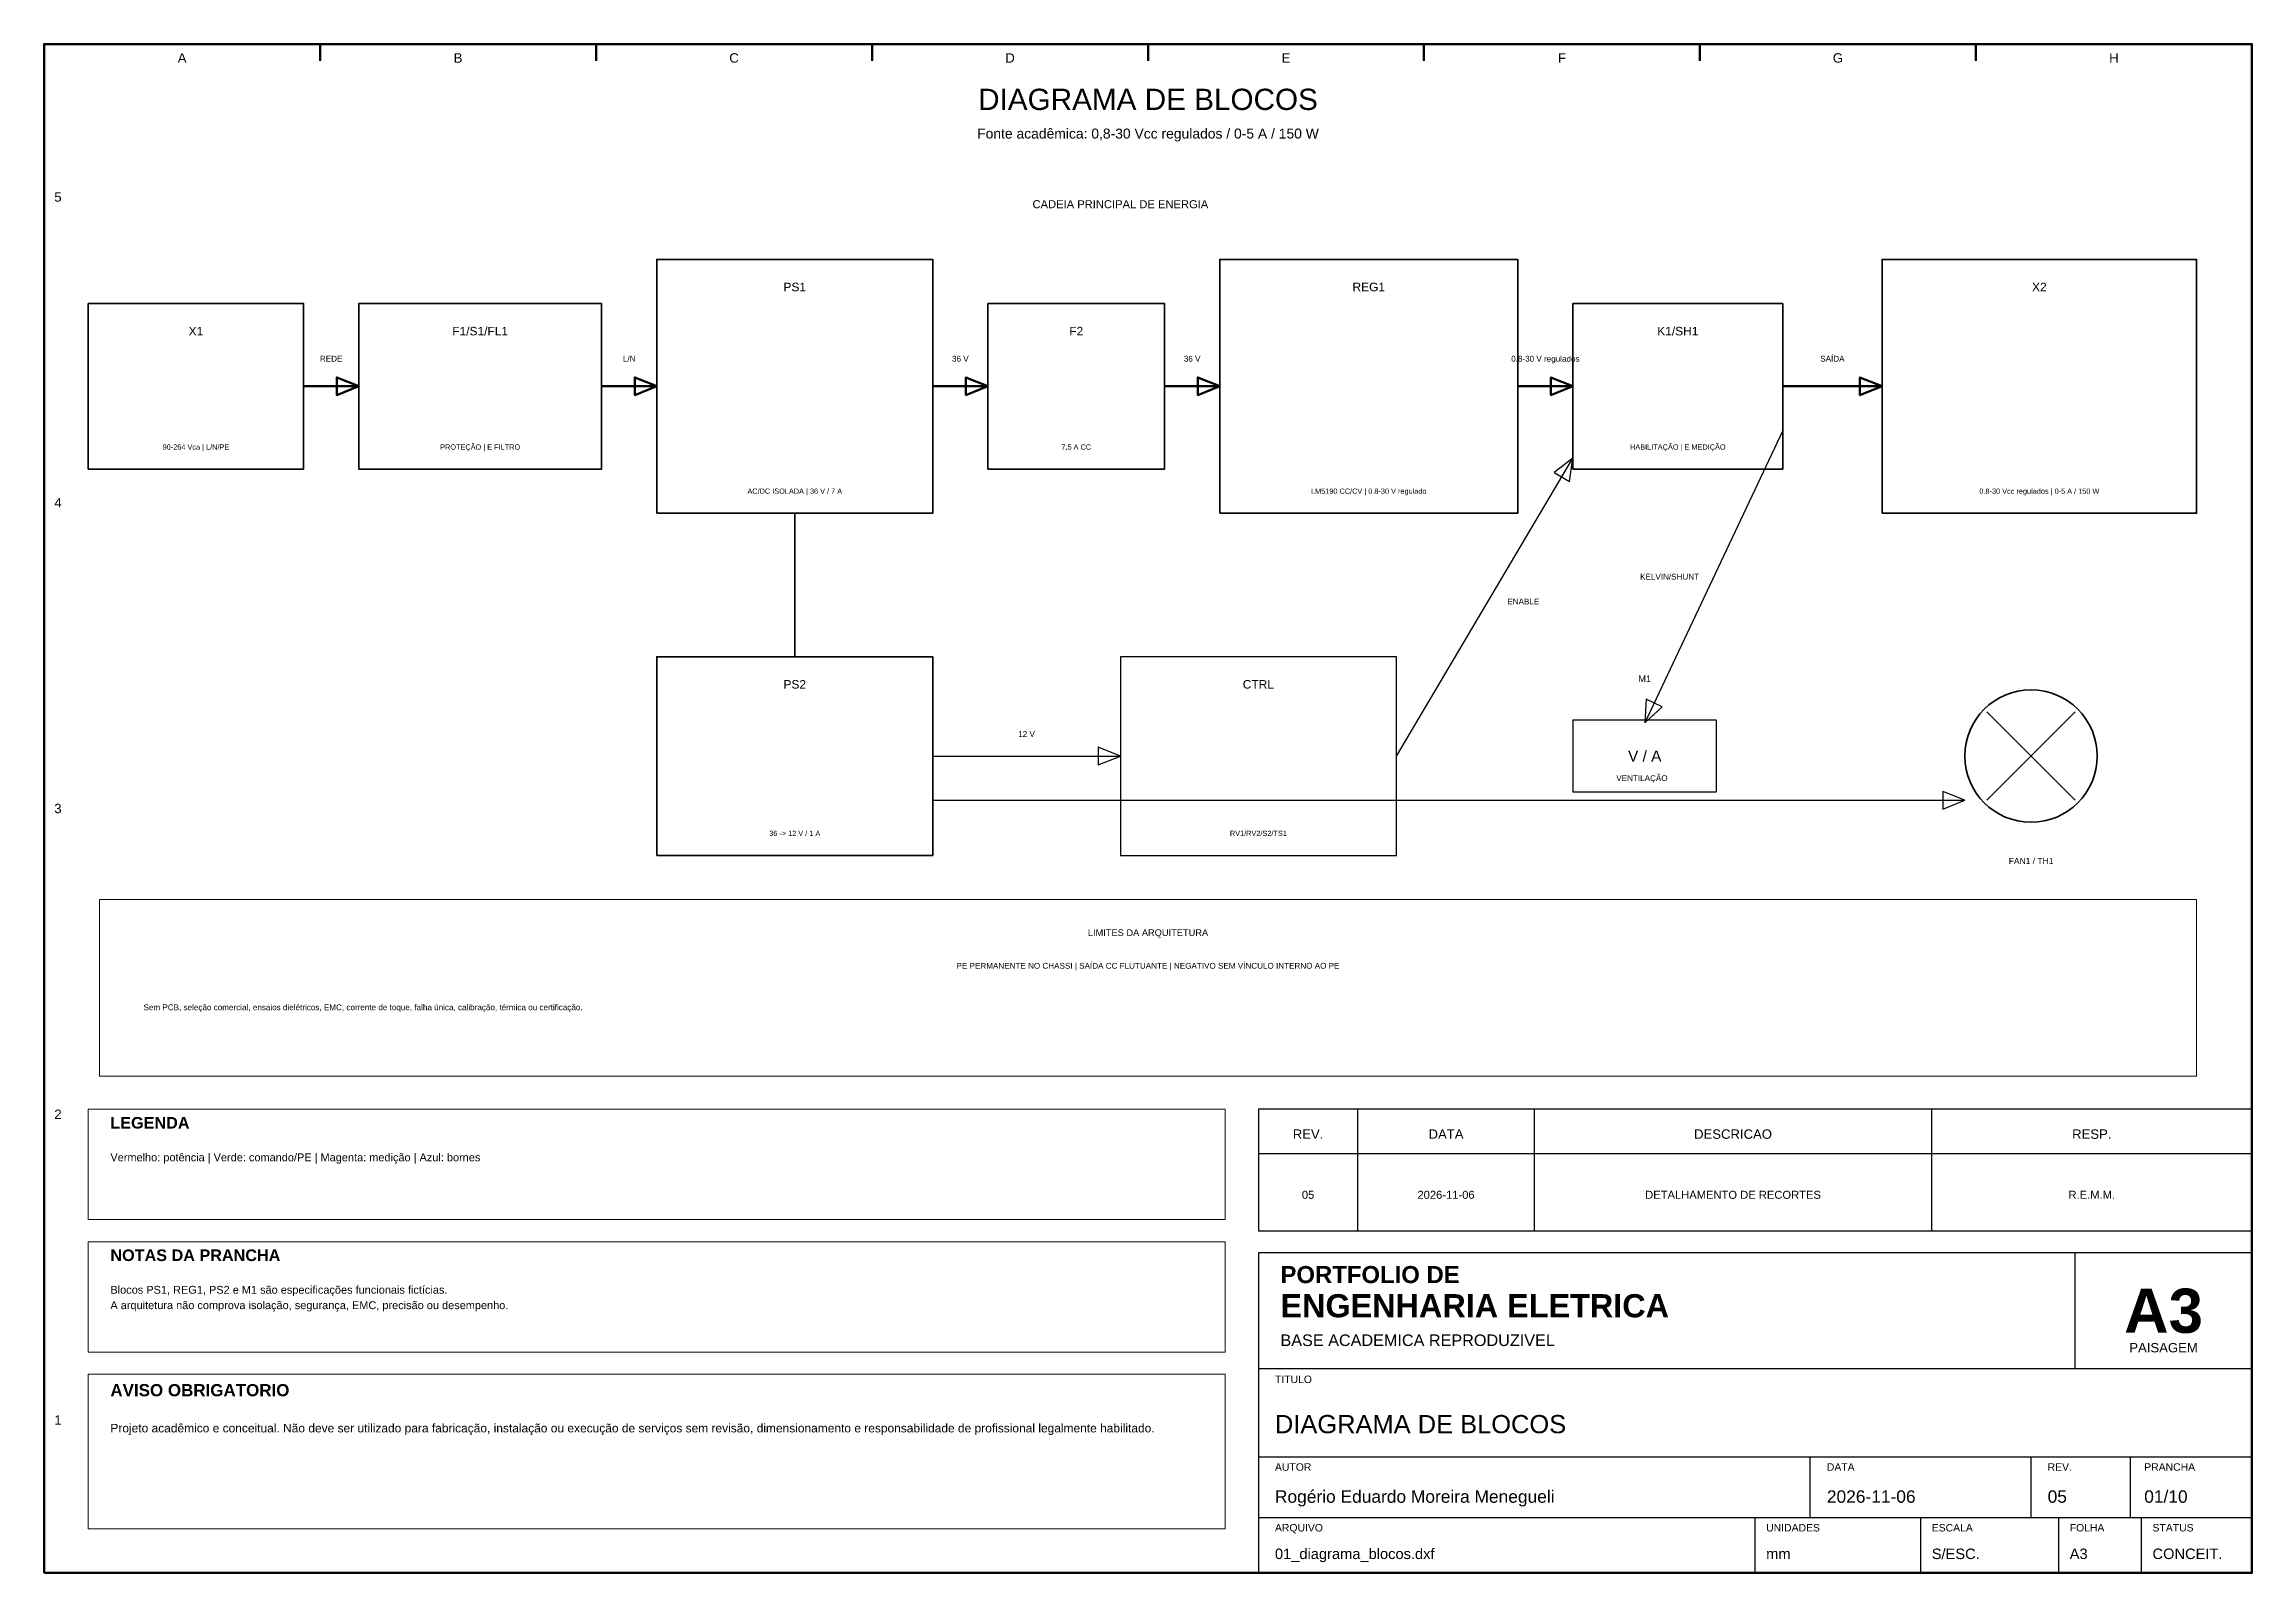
# Model space of a CAD drawing. Header units: millimetres. Extents: x 10 to 410, y 10 to 287.
import ezdxf
from ezdxf.enums import TextEntityAlignment as Align

# ---------------------------------------------------------------- set-up
doc = ezdxf.new("R2010")
doc.units = ezdxf.units.MM
for name, color, linetype, lineweight in [('00_MOLDURA', 7, 'CONTINUOUS', 50), ('01_CARIMBO', 7, 'CONTINUOUS', 25), ('02_TEXTO', 7, 'CONTINUOUS', 18), ('04_EQUIPAMENTOS', 32, 'CONTINUOUS', 35), ('05_POTENCIA', 12, 'CONTINUOUS', 50), ('06_COMANDO', 94, 'CONTINUOUS', 25), ('07_INSTRUMENTACAO', 202, 'CONTINUOUS', 25), ('08_CABOS', 124, 'CONTINUOUS', 35), ('10_ELETROCALHAS', 251, 'CONTINUOUS', 35), ('12_LEGENDA', 7, 'CONTINUOUS', 18), ('13_NOTAS', 7, 'CONTINUOUS', 18)]:
    doc.layers.add(name, color=color, linetype=linetype, lineweight=lineweight)
doc.styles.add('PORTFOLIO_TEXTO', font='arial.ttf')
doc.styles.add('PORTFOLIO_TITULO', font='arialbd.ttf', dxfattribs={"width": 0.92})

# ---------------------------------------------------------------- blocks, each defined once
blk = doc.blocks.new('CARIMBO_A3')
at = {"layer": '01_CARIMBO'}
for p, q in [((148, 37), (148, 58)), ((0, 37), (180, 37)), ((0, 21), (180, 21)), ((100, 10), (100, 21)), ((140, 10), (140, 21)), ((158, 10), (158, 21)), ((0, 10), (180, 10)), ((90, 0), (90, 10)), ((120, 0), (120, 10)), ((145, 0), (145, 10)), ((160, 0), (160, 10))]:
    blk.add_line(p, q, dxfattribs=at)
blk.add_lwpolyline([(0, 0), (180, 0), (180, 58), (0, 58)], close=True, dxfattribs=at)
at = {"layer": '01_CARIMBO', "style": 'PORTFOLIO_TEXTO'}
for s, p in [('TITULO', (3, 34.4)), ('AUTOR', (3, 18.5)), ('DATA', (103, 18.5)), ('REV.', (143, 18.5)), ('PRANCHA', (160.5, 18.5)), ('ARQUIVO', (3, 7.5)), ('UNIDADES', (92, 7.5)), ('ESCALA', (122, 7.5)), ('FOLHA', (147, 7.5)), ('STATUS', (162, 7.5))]:
    blk.add_text(s, height=1.35, dxfattribs=at).set_placement(p)
at = {"layer": '02_TEXTO'}
for s, height, style, p in [('PORTFOLIO DE', 3.1, 'PORTFOLIO_TITULO', (4, 52.5)), ('ENGENHARIA ELETRICA', 4.2, 'PORTFOLIO_TITULO', (4, 46.3)), ('BASE ACADEMICA REPRODUZIVEL', 2.1, 'PORTFOLIO_TEXTO', (4, 41.1))]:
    blk.add_text(s, height=height, dxfattribs=dict(at, style=style)).set_placement(p)
for s, height, style, p in [('A3', 8, 'PORTFOLIO_TITULO', (164, 47.5)), ('PAISAGEM', 1.7, 'PORTFOLIO_TEXTO', (164, 40.8))]:
    blk.add_text(s, height=height, dxfattribs=dict(at, style=style)).set_placement(p, align=Align.MIDDLE_CENTER)
at = {"layer": '02_TEXTO', "style": 'PORTFOLIO_TEXTO'}
for tag, p, height in [('TITULO', (3, 25.3), 3.3), ('AUTOR', (3, 12.7), 2.25), ('DATA', (103, 12.7), 2.25), ('REVISAO', (143, 12.7), 2.25), ('PRANCHA', (160.5, 12.7), 2.25), ('ARQUIVO', (3, 2.5), 1.9), ('UNIDADES', (92, 2.5), 1.9), ('ESCALA', (122, 2.5), 1.9), ('FOLHA', (147, 2.5), 1.9), ('STATUS', (162, 2.5), 1.9)]:
    blk.add_attdef(tag, p, '', height=height, dxfattribs=at)
blk = doc.blocks.new('P09_MEDIDOR')
at = {"layer": '07_INSTRUMENTACAO'}
blk.add_lwpolyline([(-13, -6.5), (13, -6.5), (13, 6.5), (-13, 6.5)], close=True, dxfattribs=at)
at = {"layer": '07_INSTRUMENTACAO', "style": 'PORTFOLIO_TEXTO'}
blk.add_text('V / A', height=2, dxfattribs=at).set_placement((0, 0), align=Align.MIDDLE_CENTER)
blk = doc.blocks.new('P09_FAN')
at = {"layer": '10_ELETROCALHAS'}
for p, q in [((-8, -8), (8, 8)), ((-8, 8), (8, -8))]:
    blk.add_line(p, q, dxfattribs=at)
blk.add_circle((0, 0), 12, dxfattribs=at)

msp = doc.modelspace()

# ---------------------------------------------------------------- linework, layer by layer
at = {"layer": '00_MOLDURA'}
for p, q in [((60, 287), (60, 284)), ((110, 287), (110, 284)), ((160, 287), (160, 284)), ((210, 287), (210, 284)), ((260, 287), (260, 284)), ((310, 287), (310, 284)), ((360, 287), (360, 284))]:
    msp.add_line(p, q, dxfattribs=at)
msp.add_lwpolyline([(10, 10), (410, 10), (410, 287), (10, 287)], close=True, dxfattribs=at)
at = {"layer": '01_CARIMBO'}
for p, q in [((248, 72), (248, 94)), ((280, 72), (280, 94)), ((352, 72), (352, 94)), ((230, 86), (410, 86))]:
    msp.add_line(p, q, dxfattribs=at)
msp.add_lwpolyline([(230, 72), (410, 72), (410, 94), (230, 94)], close=True, dxfattribs=at)
at = {"layer": '04_EQUIPAMENTOS'}
for points in [[(121, 202), (171, 202), (171, 248), (121, 248)], [(223, 202), (277, 202), (277, 248), (223, 248)], [(343, 202), (400, 202), (400, 248), (343, 248)], [(18, 210), (57, 210), (57, 240), (18, 240)], [(67, 210), (111, 210), (111, 240), (67, 240)], [(181, 210), (213, 210), (213, 240), (181, 240)], [(287, 210), (325, 210), (325, 240), (287, 240)], [(121, 140), (171, 140), (171, 176), (121, 176)]]:
    msp.add_lwpolyline(points, close=True, dxfattribs=at)
at = {"layer": '05_POTENCIA'}
for p, q in [((57, 225), (67, 225)), ((111, 225), (121, 225)), ((171, 225), (181, 225)), ((213, 225), (223, 225)), ((277, 225), (287, 225)), ((325, 225), (343, 225))]:
    msp.add_line(p, q, dxfattribs=at)
for points in [[(67, 225), (63, 226.6), (63, 223.4)], [(121, 225), (117, 226.6), (117, 223.4)], [(181, 225), (177, 226.6), (177, 223.4)], [(223, 225), (219, 226.6), (219, 223.4)], [(287, 225), (283, 226.6), (283, 223.4)], [(343, 225), (339, 226.6), (339, 223.4)]]:
    msp.add_lwpolyline(points, close=True, dxfattribs=at)
at = {"layer": '06_COMANDO'}
for p, q in [((255, 158), (287, 212)), ((171, 158), (205, 158)), ((171, 150), (358, 150))]:
    msp.add_line(p, q, dxfattribs=at)
for points in [[(287, 212), (283.58, 209.37), (286.34, 207.74)], [(205, 140), (255, 140), (255, 176), (205, 176)], [(205, 158), (201, 159.6), (201, 156.4)], [(358, 150), (354, 151.6), (354, 148.4)]]:
    msp.add_lwpolyline(points, close=True, dxfattribs=at)
at = {"layer": '07_INSTRUMENTACAO'}
msp.add_line((325, 217), (300, 164), dxfattribs=at)
msp.add_lwpolyline([(300, 164), (303.15, 166.94), (300.26, 168.3)], close=True, dxfattribs=at)
at = {"layer": '08_CABOS'}
msp.add_line((146, 202), (146, 176), dxfattribs=at)
at = {"layer": '12_LEGENDA'}
msp.add_lwpolyline([(18, 74), (224, 74), (224, 94), (18, 94)], close=True, dxfattribs=at)
at = {"layer": '13_NOTAS'}
for points in [[(20, 100), (400, 100), (400, 132), (20, 132)], [(18, 50), (224, 50), (224, 70), (18, 70)], [(18, 18), (224, 18), (224, 46), (18, 46)]]:
    msp.add_lwpolyline(points, close=True, dxfattribs=at)

# ---------------------------------------------------------------- block references
at = {"layer": '01_CARIMBO'}
msp.add_blockref('CARIMBO_A3', (230, 10), dxfattribs=at).add_auto_attribs({'TITULO': 'DIAGRAMA DE BLOCOS', 'AUTOR': 'Rogério Eduardo Moreira Menegueli', 'DATA': '2026-11-06', 'REVISAO': '05', 'PRANCHA': '01/10', 'ARQUIVO': '01_diagrama_blocos.dxf', 'UNIDADES': 'mm', 'ESCALA': 'S/ESC.', 'FOLHA': 'A3', 'STATUS': 'CONCEIT.'})
at = {"layer": '07_INSTRUMENTACAO'}
msp.add_blockref('P09_MEDIDOR', (300, 158), dxfattribs=at)
at = {"layer": '10_ELETROCALHAS'}
msp.add_blockref('P09_FAN', (370, 158), dxfattribs=at)

# ---------------------------------------------------------------- texts
at = {"layer": '00_MOLDURA', "style": 'PORTFOLIO_TEXTO'}
for s, p in [('A', (35, 284.5)), ('B', (85, 284.5)), ('C', (135, 284.5)), ('D', (185, 284.5)), ('E', (235, 284.5)), ('F', (285, 284.5)), ('G', (335, 284.5)), ('H', (385, 284.5)), ('5', (12.5, 259.3)), ('4', (12.5, 203.9)), ('3', (12.5, 148.5)), ('2', (12.5, 93.1)), ('1', (12.5, 37.7))]:
    msp.add_text(s, height=1.7, dxfattribs=at).set_placement(p, align=Align.MIDDLE_CENTER)
at = {"layer": '01_CARIMBO', "style": 'PORTFOLIO_TEXTO'}
for s, p in [('REV.', (239, 89.5)), ('DATA', (264, 89.5)), ('DESCRICAO', (316, 89.5)), ('RESP.', (381, 89.5))]:
    msp.add_text(s, height=1.7, dxfattribs=at).set_placement(p, align=Align.MIDDLE_CENTER)
at = {"layer": '02_TEXTO', "style": 'PORTFOLIO_TEXTO'}
for s, height, p in [('DIAGRAMA DE BLOCOS', 3.85, (210, 277)), ('Fonte acadêmica: 0,8-30 Vcc regulados / 0-5 A / 150 W', 1.8, (210, 270.8)), ('90-264 Vca | L/N/PE', 0.95, (37.5, 214)), ('PROTEÇÃO | E FILTRO', 0.95, (89, 214)), ('7,5 A CC', 0.95, (197, 214)), ('HABILITAÇÃO | E MEDIÇÃO', 0.95, (306, 214)), ('AC/DC ISOLADA | 36 V / 7 A', 0.95, (146, 206)), ('LM5190 CC/CV | 0.8-30 V regulado', 0.95, (250, 206)), ('0.8-30 Vcc regulados | 0-5 A / 150 W', 0.95, (371.5, 206)), ('36 -> 12 V / 1 A', 0.95, (146, 144)), ('RV1/RV2/S2/TS1', 0.95, (230, 144)), ('05', 1.45, (239, 78.5)), ('2026-11-06', 1.45, (264, 78.5)), ('DETALHAMENTO DE RECORTES', 1.45, (316, 78.5)), ('R.E.M.M.', 1.45, (381, 78.5))]:
    msp.add_text(s, height=height, dxfattribs=at).set_placement(p, align=Align.MIDDLE_CENTER)
at = {"layer": '04_EQUIPAMENTOS', "style": 'PORTFOLIO_TEXTO'}
for s, p in [('PS1', (146, 243)), ('REG1', (250, 243)), ('X2', (371.5, 243)), ('X1', (37.5, 235)), ('F1/S1/FL1', (89, 235)), ('F2', (197, 235)), ('K1/SH1', (306, 235)), ('PS2', (146, 171))]:
    msp.add_text(s, height=1.55, dxfattribs=at).set_placement(p, align=Align.MIDDLE_CENTER)
at = {"layer": '05_POTENCIA', "style": 'PORTFOLIO_TEXTO'}
for s, height, p in [('CADEIA PRINCIPAL DE ENERGIA', 1.45, (205, 258)), ('REDE', 1.05, (62, 230)), ('L/N', 1.05, (116, 230)), ('36 V', 1.05, (176, 230)), ('36 V', 1.05, (218, 230)), ('0.8-30 V regulados', 1.05, (282, 230)), ('SAÍDA', 1.05, (334, 230))]:
    msp.add_text(s, height=height, dxfattribs=at).set_placement(p, align=Align.MIDDLE_CENTER)
at = {"layer": '06_COMANDO', "style": 'PORTFOLIO_TEXTO'}
for s, height, p in [('ENABLE', 1.05, (278, 186)), ('CTRL', 1.55, (230, 171)), ('12 V', 1.05, (188, 162)), ('VENTILAÇÃO', 1.05, (299.5, 154)), ('PE PERMANENTE NO CHASSI | SAÍDA CC FLUTUANTE | NEGATIVO SEM VÍNCULO INTERNO AO PE', 1.05, (210, 120))]:
    msp.add_text(s, height=height, dxfattribs=at).set_placement(p, align=Align.MIDDLE_CENTER)
at = {"layer": '07_INSTRUMENTACAO', "style": 'PORTFOLIO_TEXTO'}
for s, height, p in [('KELVIN/SHUNT', 1.05, (304.5, 190.5)), ('M1', 1.2, (300, 172))]:
    msp.add_text(s, height=height, dxfattribs=at).set_placement(p, align=Align.MIDDLE_CENTER)
at = {"layer": '10_ELETROCALHAS', "style": 'PORTFOLIO_TEXTO'}
msp.add_text('FAN1 / TH1', height=1.1, dxfattribs=at).set_placement((370, 139), align=Align.MIDDLE_CENTER)
at = {"layer": '12_LEGENDA', "style": 'PORTFOLIO_TITULO'}
msp.add_text('LEGENDA', height=2.1, dxfattribs=at).set_placement((22, 90.5))
at = {"layer": '12_LEGENDA', "insert": (22, 86), "char_height": 1.42, "width": 198, "attachment_point": 1, "line_spacing_factor": 1.18, "style": 'PORTFOLIO_TEXTO'}
msp.add_mtext('Vermelho: potência | Verde: comando/PE | Magenta: medição | Azul: bornes', dxfattribs=at)
at = {"layer": '13_NOTAS', "style": 'PORTFOLIO_TEXTO'}
msp.add_text('LIMITES DA ARQUITETURA', height=1.2, dxfattribs=at).set_placement((210, 126), align=Align.MIDDLE_CENTER)
at = {"layer": '13_NOTAS', "style": 'PORTFOLIO_TITULO'}
for s, height, p in [('NOTAS DA PRANCHA', 2.1, (22, 66.5)), ('AVISO OBRIGATORIO', 2.2, (22, 42))]:
    msp.add_text(s, height=height, dxfattribs=at).set_placement(p)
at = {"layer": '13_NOTAS', "attachment_point": 1, "line_spacing_factor": 1.18, "style": 'PORTFOLIO_TEXTO'}
for s, insert, char_height, width in [('Sem PCB, seleção comercial, ensaios dielétricos, EMC, corrente de toque, falha única, calibração, térmica ou certificação.', (28, 113), 1.05, 360), ('Blocos PS1, REG1, PS2 e M1 são especificações funcionais fictícias.\\PA arquitetura não comprova isolação, segurança, EMC, precisão ou desempenho.', (22, 62), 1.42, 198), ('Projeto acadêmico e conceitual. Não deve ser utilizado para fabricação, instalação ou execução de serviços sem revisão, dimensionamento e responsabilidade de profissional legalmente habilitado.', (22, 37), 1.55, 198)]:
    msp.add_mtext(s, dxfattribs=dict(at, insert=insert, char_height=char_height, width=width))

doc.saveas('drawing.dxf')
